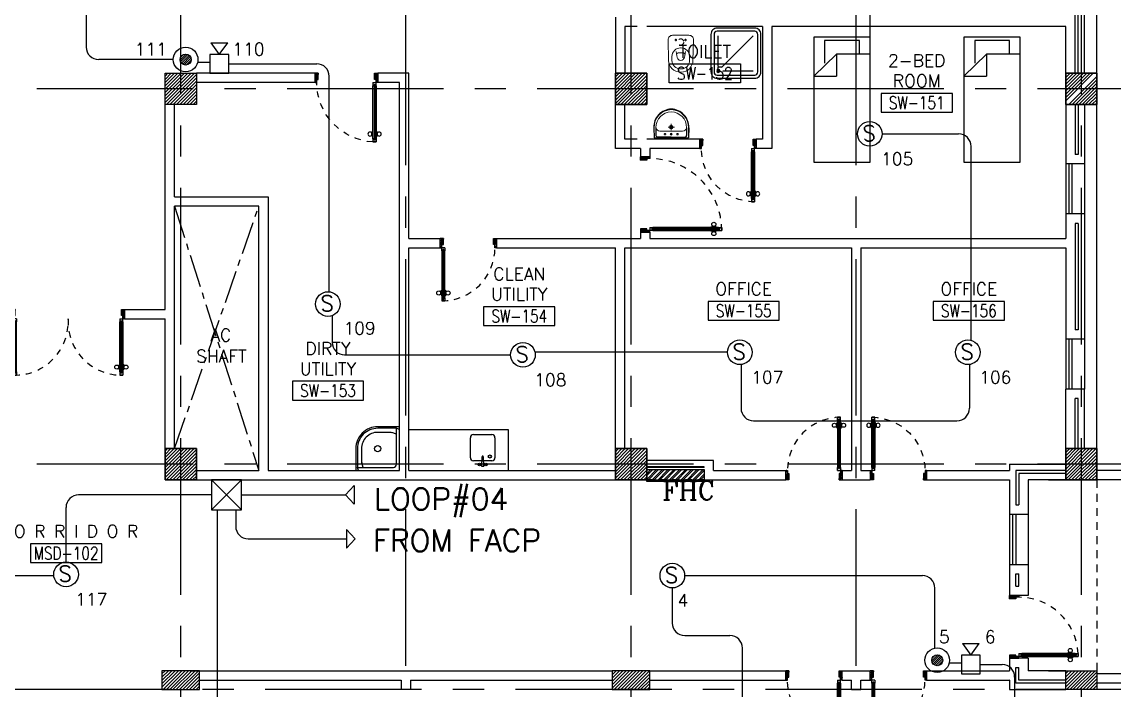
# Model space of a CAD drawing. Extents: x 0 to 93.9, y -1.5 to 78.
# Drawn here: x 66.44 to 83.91, y 33.01 to 43.69 of the extents above; entities that cross this region are included whole.
import ezdxf
from ezdxf.enums import TextEntityAlignment as Align

# ---------------------------------------------------------------- set-up
doc = ezdxf.new("R2010")
doc.units = 0
doc.header["$MEASUREMENT"] = 0
doc.header["$PDMODE"] = 34
for name, pattern in [('CENTER2', [1.125, 0.75, -0.125, 0.125, -0.125]), ('CENTERX2', [4, 2.5, -0.5, 0.5, -0.5]), ('DASHED', [0.75, 0.5, -0.25]), ('HIDDEN', [0.375, 0.25, -0.125]), ('HIDDEN2', [0.1875, 0.125, -0.0625])]:
    doc.linetypes.add(name, pattern=pattern)
doc.layers.get('0').update_dxf_attribs({"color": 11, "linetype": 'CONTINUOUS'})
doc.layers.get('DEFPOINTS').update_dxf_attribs({"color": 11, "linetype": 'CONTINUOUS'})
for name, color, linetype in [('AX-DIM', 11, 'CONTINUOUS'), ('AXES', 11, 'CENTERX2'), ('COL', 11, 'CONTINUOUS'), ('DOOR', 11, 'CONTINUOUS'), ('E-CLINE', 4, 'CONTINUOUS'), ('E-FIRE', 4, 'CONTINUOUS'), ('E-WIRE', 4, 'CONTINUOUS'), ('Ele', 11, 'CONTINUOUS'), ('FHC', 11, 'CONTINUOUS'), ('FIX', 11, 'CONTINUOUS'), ('FUR', 11, 'CONTINUOUS'), ('HAT', 11, 'CONTINUOUS'), ('INSUL', 11, 'CONTINUOUS'), ('Locker', 11, 'CONTINUOUS'), ('ME-FIX', 11, 'CONTINUOUS'), ('PROJ-L', 11, 'CONTINUOUS'), ('RM-BOX', 11, 'CONTINUOUS'), ('RM-NAME', 11, 'CONTINUOUS'), ('RM-NO', 11, 'CONTINUOUS'), ('ROOF', 11, 'CONTINUOUS'), ('STR', 11, 'CONTINUOUS'), ('WALL', 11, 'CONTINUOUS'), ('WIN', 11, 'CONTINUOUS')]:
    doc.layers.add(name, color=color, linetype=linetype)
doc.styles.add('ROMANC', font='romanc', dxfattribs={"height": 0.1})
doc.styles.add('ROMANS', font='ROMANS.shx', dxfattribs={"width": 0.6})
doc.dimstyles.new('STANDARD in', dxfattribs={"dimtxt": 0.24, "dimasz": 0.1, "dimexe": 0.07, "dimexo": 0.05, "dimgap": 0.05, "dimtad": 1, "dimdec": 0, "dimlfac": 1000, "dimzin": 0, "dimdsep": 46, "dimtxsty": 'ROMANS', "dimblk": 'ARCHTICK', "dimcen": 0.05, "dimdle": 0.05, "dimclrd": 7, "dimclre": 7, "dimclrt": 2, "dimadec": 0, "dimazin": 0, "dimtfac": 1, "dimtdec": 0, "dimtmove": 2, "dimatfit": 3, "dimldrblk": 'ARCHTICK', "dimfxl": 0, "dimtolj": 1, "dimtzin": 0, "dimarcsym": 0})

# ---------------------------------------------------------------- blocks, each defined once
blk = doc.blocks.new('_ARCHTICK')
at = {"color": 0, "linetype": 'ByBlock', "const_width": 0.15}
blk.add_lwpolyline([(-0.5, -0.5), (0.5, 0.5)], dxfattribs=at)
blk = doc.blocks.new('*D162')
at = {"layer": 'AX-DIM', "color": 7, "lineweight": -2, "ltscale": 0.3}
for p, q in [((83.632, 75.998), (83.632, 76.718)), ((88.857, 40.52), (88.857, 76.718)), ((83.582, 76.648), (88.907, 76.648))]:
    blk.add_line(p, q, dxfattribs=at)
at = {"layer": 'DEFPOINTS', "color": 0, "ltscale": 0.3}
for p in [(88.857, 76.648), (83.632, 75.948), (88.857, 40.47)]:
    blk.add_point(p, dxfattribs=at)
at = {"layer": 'AX-DIM', "color": 7, "lineweight": -2, "ltscale": 0.3, "xscale": 0.1, "yscale": 0.1, "zscale": 0.1, "rotation": 180}
blk.add_blockref('_ARCHTICK', (83.632, 76.648), dxfattribs=at)
at = {"layer": 'AX-DIM', "color": 7, "lineweight": -2, "ltscale": 0.3, "xscale": 0.1, "yscale": 0.1, "zscale": 0.1}
blk.add_blockref('_ARCHTICK', (88.857, 76.648), dxfattribs=at)
at = {"layer": 'AX-DIM', "color": 2, "ltscale": 0.3, "insert": (86.245, 76.818), "char_height": 0.24, "attachment_point": 5, "style": 'ROMANS'}
blk.add_mtext('\\A1;5225', dxfattribs=at)
blk = doc.blocks.new('*X33')
at = {"color": 0}
for p, q in [((238729, 149527), (239191, 149990)), ((238729, 149580), (239138, 149990)), ((238729, 149633), (239085, 149990)), ((238729, 149686), (239032, 149990)), ((238729, 149739), (238979, 149990)), ((238729, 149792), (238926, 149990)), ((238729, 149845), (238873, 149990)), ((238729, 149898), (238820, 149990)), ((238729, 149951), (238767, 149990)), ((238744, 149490), (239229, 149974)), ((238797, 149490), (239229, 149921)), ((238850, 149490), (239229, 149868)), ((238903, 149490), (239229, 149815)), ((238956, 149490), (239229, 149762)), ((239009, 149490), (239229, 149709)), ((239062, 149490), (239229, 149656)), ((239116, 149490), (239229, 149603)), ((239169, 149490), (239229, 149550)), ((239222, 149490), (239229, 149497))]:
    blk.add_line(p, q, dxfattribs=at)
blk = doc.blocks.new('COL50')
at = {"layer": 'COL'}
blk.add_lwpolyline([(-250, 250), (-250, -250), (250, -250), (250, 250)], close=True, dxfattribs=at)
blk = doc.blocks.new('*X32')
at = {"color": 0}
for p, q in [((238729, 155520), (239199, 155990)), ((238729, 155573), (239145, 155990)), ((238729, 155626), (239092, 155990)), ((238729, 155679), (239039, 155990)), ((238729, 155732), (238986, 155990)), ((238729, 155785), (238933, 155990)), ((238729, 155838), (238880, 155990)), ((238729, 155891), (238827, 155990)), ((238729, 155944), (238774, 155990)), ((238752, 155490), (239229, 155967)), ((238805, 155490), (239229, 155914)), ((238858, 155490), (239229, 155861)), ((238911, 155490), (239229, 155808)), ((238964, 155490), (239229, 155755)), ((239017, 155490), (239229, 155702)), ((239070, 155490), (239229, 155649)), ((239123, 155490), (239229, 155596)), ((239176, 155490), (239229, 155542))]:
    blk.add_line(p, q, dxfattribs=at)
blk = doc.blocks.new('*D160')
at = {"layer": 'AX-DIM', "color": 7, "lineweight": -2, "ltscale": 0.3}
for p, q in [((83.682, 64.47), (92.552, 64.47)), ((92.482, 64.52), (92.482, 5.1)), ((83.682, 5.15), (92.552, 5.15))]:
    blk.add_line(p, q, dxfattribs=at)
at = {"layer": 'DEFPOINTS', "color": 0, "ltscale": 0.3}
for p in [(83.632, 64.47), (83.632, 5.15), (92.482, 5.15)]:
    blk.add_point(p, dxfattribs=at)
at = {"layer": 'AX-DIM', "color": 7, "lineweight": -2, "ltscale": 0.3, "xscale": 0.1, "yscale": 0.1, "zscale": 0.1}
for p, rotation in [((92.482, 64.47), 90), ((92.482, 5.15), 270)]:
    blk.add_blockref('_ARCHTICK', p, dxfattribs=dict(at, rotation=rotation))
at = {"layer": 'AX-DIM', "color": 2, "ltscale": 0.3, "insert": (92.312, 34.81), "char_height": 0.24, "attachment_point": 5, "rotation": 90, "style": 'ROMANS'}
blk.add_mtext('\\A1;59320', dxfattribs=at)
blk = doc.blocks.new('*X63')
at = {"color": 0}
for p, q in [((245929, 149515), (246404, 149990)), ((245929, 149568), (246351, 149990)), ((245929, 149621), (246298, 149990)), ((245929, 149674), (246245, 149990)), ((245929, 149727), (246192, 149990)), ((245929, 149780), (246139, 149990)), ((245929, 149833), (246086, 149990)), ((245929, 149886), (246033, 149990)), ((245929, 149939), (245979, 149990)), ((245957, 149490), (246429, 149962)), ((246010, 149490), (246429, 149908)), ((246063, 149490), (246429, 149855)), ((246116, 149490), (246429, 149802)), ((246169, 149490), (246429, 149749)), ((246222, 149490), (246429, 149696)), ((246275, 149490), (246429, 149643)), ((246328, 149490), (246429, 149590)), ((246381, 149490), (246429, 149537))]:
    blk.add_line(p, q, dxfattribs=at)
blk = doc.blocks.new('RM1')
at = {"layer": 'RM-BOX'}
blk.add_lwpolyline([(570, -200), (-570, -200), (-570, -500), (570, -500)], close=True, dxfattribs=at)
at = {"layer": 'RM-NAME', "style": 'ROMANS'}
for tag, p in [('ROOMNAME1', (0, 324)), ('ROOMNAME2', (0, 0))]:
    blk.add_attdef(tag, text='', height=200, dxfattribs=at).set_placement(p, align=Align.MIDDLE)
at = {"layer": 'RM-NO', "style": 'ROMANS', "width": 0.8}
blk.add_attdef('ROOMNO', text='', height=200, dxfattribs=at).set_placement((0, -350), align=Align.MIDDLE)
blk = doc.blocks.new('*X64')
at = {"color": 0}
for p, q in [((253129, 149502), (253616, 149990)), ((253129, 149555), (253563, 149990)), ((253129, 149608), (253510, 149990)), ((253129, 149661), (253457, 149990)), ((253129, 149714), (253404, 149990)), ((253129, 149767), (253351, 149990)), ((253129, 149820), (253298, 149990)), ((253129, 149873), (253245, 149990)), ((253129, 149926), (253192, 149990)), ((253129, 149979), (253139, 149990)), ((253169, 149490), (253629, 149949)), ((253222, 149490), (253629, 149896)), ((253275, 149490), (253629, 149843)), ((253328, 149490), (253629, 149790)), ((253381, 149490), (253629, 149737)), ((253434, 149490), (253629, 149684)), ((253487, 149490), (253629, 149631)), ((253540, 149490), (253629, 149578)), ((253594, 149490), (253629, 149525))]:
    blk.add_line(p, q, dxfattribs=at)
blk = doc.blocks.new('*X61')
at = {"color": 0}
for p, q in [((245929, 155507), (246411, 155990)), ((245929, 155560), (246358, 155990)), ((245929, 155613), (246305, 155990)), ((245929, 155666), (246252, 155990)), ((245929, 155719), (246199, 155990)), ((245929, 155772), (246146, 155990)), ((245929, 155825), (246093, 155990)), ((245929, 155879), (246040, 155990)), ((245929, 155932), (245987, 155990)), ((245964, 155490), (246429, 155954)), ((246017, 155490), (246429, 155901)), ((246070, 155490), (246429, 155848)), ((246123, 155490), (246429, 155795)), ((246176, 155490), (246429, 155742)), ((246229, 155490), (246429, 155689)), ((246282, 155490), (246429, 155636)), ((246335, 155490), (246429, 155583)), ((246388, 155490), (246429, 155530))]:
    blk.add_line(p, q, dxfattribs=at)
blk = doc.blocks.new('*X62')
at = {"color": 0}
for p, q in [((253129, 155548), (253570, 155990)), ((253129, 155601), (253517, 155990)), ((253129, 155654), (253464, 155990)), ((253129, 155707), (253411, 155990)), ((253129, 155760), (253358, 155990)), ((253129, 155813), (253305, 155990)), ((253129, 155866), (253252, 155990)), ((253129, 155919), (253199, 155990)), ((253129, 155972), (253146, 155990)), ((253177, 155490), (253629, 155942)), ((253230, 155490), (253629, 155889)), ((253283, 155490), (253629, 155836)), ((253336, 155490), (253629, 155783)), ((253389, 155490), (253629, 155730)), ((253442, 155490), (253629, 155677)), ((253495, 155490), (253629, 155624)), ((253548, 155490), (253629, 155571)), ((253601, 155490), (253629, 155517))]:
    blk.add_line(p, q, dxfattribs=at)
blk = doc.blocks.new('DOOR100')
at = {"layer": 'DOOR', "color": 0, "linetype": 'ByBlock'}
for p, q in [((-25, 1300), (-75, 1300)), ((-75, 1300), (-25, 1300)), ((-75, 1250), (-75, 1300)), ((-58, 1250), (-75, 1250)), ((-42, 1270), (-58, 1270)), ((-58, 1250), (-58, 1270)), ((-42, 1250), (-42, 1270)), ((-25, 1250), (-42, 1250)), ((-25, 1250), (-25, 1300)), ((-82, 1205), (-91, 1205)), ((-91, 1205), (-91, 1140)), ((-82, 1140), (-91, 1140)), ((-75, 1218), (-82, 1218)), ((-82, 1128), (-82, 1218)), ((-82, 1205), (-82, 1140)), ((-75, 1128), (-82, 1128)), ((-25, 1218), (-18, 1218)), ((-25, 1128), (-18, 1128)), ((-18, 1128), (-18, 1218)), ((-18, 1205), (-9, 1205)), ((-18, 1205), (-18, 1140)), ((-18, 1140), (-9, 1140)), ((-9, 1205), (-9, 1140)), ((-75, 200), (-58, 200)), ((-75, 150), (-75, 200)), ((-58, 200), (-58, 180)), ((-58, 180), (-42, 180)), ((-42, 200), (-25, 200)), ((-42, 180), (-42, 200)), ((-25, 200), (-25, 150)), ((-1200, 0), (-1200, 150)), ((-1200, 150), (-1175, 150)), ((-1200, 150), (-1200, 0)), ((-1150, 0), (-1200, 0)), ((-1175, 150), (-1175, 100)), ((-1175, 100), (-1150, 100)), ((-1150, 100), (-1150, 0)), ((-75, 150), (-25, 150)), ((-50, 100), (-50, 0)), ((-25, 100), (-50, 100)), ((-50, 0), (0, 0)), ((0, 150), (-25, 150)), ((-25, 150), (-25, 100)), ((0, 150), (0, 0))]:
    blk.add_line(p, q, dxfattribs=at)
at = {"layer": 'DOOR', "linetype": 'ByBlock'}
for p, q in [((-75, 1250), (-75, 200)), ((-58, 200), (-58, 1250)), ((-42, 200), (-42, 1250)), ((-25, 200), (-25, 1250)), ((0, 0), (0, 150))]:
    blk.add_line(p, q, dxfattribs=at)
at = {"layer": 'DOOR', "color": 9, "linetype": 'ByBlock'}
for p, q in [((-1150, 0), (-1200, 114)), ((-1150, 0), (-1200, 40)), ((-1150, 0), (-1163, 100)), ((-50, 0), (0, 114)), ((-50, 0), (-37, 100)), ((-50, 0), (0, 40))]:
    blk.add_line(p, q, dxfattribs=at)
at = {"layer": 'DOOR', "color": 0, "linetype": 'ByBlock'}
for centre in [(-124, 1173), (24, 1173)]:
    blk.add_circle(centre, 32.4, dxfattribs=at)
at = {"layer": 'DOOR', "linetype": 'HIDDEN', "ltscale": 0.5}
blk.add_arc((-25, 150), 1150, 90, 180.0001, dxfattribs=at)
at = {"layer": 'DOOR', "color": 9, "linetype": 'ByBlock'}
for centre, radius, start, end in [((-1150, 0), 154, 103.7142, 108.8947), ((-1150, 0), 134, 100.72, 111.8402), ((-1150, 0), 94.4, 90, 121.9818), ((-1150, 0), 74.4, 90, 132.2236), ((-1150, 0), 54.4, 90, 156.7926), ((-1150, 0), 34.4, 90, 180), ((-1150, 0), 14.4, 90, 180), ((-50, 0), 94.4, 58.0182, 90), ((-50, 0), 74.4, 47.7764, 90), ((-50, 0), 54.4, 23.2074, 90), ((-50, 0), 34.4, 0, 90), ((-50, 0), 14.4, 0, 90), ((-50, 0), 134, 68.1598, 79.28), ((-50, 0), 114, 64.0838, 77.3774), ((-50, 0), 154, 71.1053, 76.2858)]:
    blk.add_arc(centre, radius, start, end, dxfattribs=at)
blk = doc.blocks.new('DOOR90')
at = {"layer": 'DOOR', "color": 0, "linetype": 'ByBlock'}
for p, q in [((-150, 0), (-150, -25)), ((-150, 0), (0, 0)), ((0, -50), (0, 0)), ((-1000, -25), (-1000, -75)), ((-1000, -75), (-1000, -25)), ((-950, -25), (-1000, -25)), ((-950, -75), (-1000, -75)), ((-970, -42), (-970, -58)), ((-950, -42), (-970, -42)), ((-950, -58), (-970, -58)), ((-950, -25), (-950, -42)), ((-950, -58), (-950, -75)), ((-918, -25), (-918, -18)), ((-828, -18), (-918, -18)), ((-918, -75), (-918, -82)), ((-828, -82), (-918, -82)), ((-905, -18), (-905, -9)), ((-905, -9), (-840, -9)), ((-905, -18), (-840, -18)), ((-905, -82), (-905, -91)), ((-905, -82), (-840, -82)), ((-905, -91), (-840, -91)), ((-840, -18), (-840, -9)), ((-840, -82), (-840, -91)), ((-828, -25), (-828, -18)), ((-828, -75), (-828, -82)), ((-200, -42), (-200, -25)), ((-200, -25), (-150, -25)), ((-180, -42), (-200, -42)), ((-200, -75), (-200, -58)), ((-200, -58), (-180, -58)), ((-150, -75), (-200, -75)), ((-180, -58), (-180, -42)), ((-150, -75), (-150, -25)), ((-150, -25), (-100, -25)), ((-100, -25), (-100, -50)), ((-100, -50), (0, -50)), ((-100, -850), (0, -850)), ((-100, -875), (-100, -850)), ((0, -850), (0, -900)), ((-150, -900), (-150, -875)), ((-150, -875), (-100, -875)), ((0, -900), (-150, -900)), ((-150, -900), (0, -900))]:
    blk.add_line(p, q, dxfattribs=at)
at = {"layer": 'DOOR', "color": 9, "linetype": 'ByBlock'}
for p, q in [((0, -50), (-114, 0)), ((0, -50), (-40, 0)), ((0, -50), (-100, -37)), ((0, -850), (-114, -900)), ((0, -850), (-100, -863)), ((0, -850), (-40, -900))]:
    blk.add_line(p, q, dxfattribs=at)
at = {"layer": 'DOOR', "linetype": 'ByBlock'}
for p, q in [((-200, -25), (-950, -25)), ((-200, -42), (-950, -42)), ((-200, -58), (-950, -58)), ((-950, -75), (-200, -75))]:
    blk.add_line(p, q, dxfattribs=at)
at = {"layer": 'DOOR', "color": 0, "linetype": 'ByBlock'}
for centre in [(-873, 24), (-873, -124)]:
    blk.add_circle(centre, 32.4, dxfattribs=at)
at = {"layer": 'DOOR', "color": 9, "linetype": 'ByBlock'}
for centre, radius, start, end in [((0, -50), 154, 161.1053, 166.2858), ((0, -50), 134, 158.1598, 169.28), ((0, -50), 94.4, 148.0182, 180), ((0, -50), 74.4, 137.7764, 180), ((0, -50), 114, 154.0838, 167.3774), ((0, -50), 54.4, 113.2074, 180), ((0, -50), 34.4, 90, 180), ((0, -50), 14.4, 90, 180), ((0, -850), 94.4, 180, 211.9818), ((0, -850), 74.4, 180, 222.2236), ((0, -850), 54.4, 180, 246.7926), ((0, -850), 34.4, 180, 270), ((0, -850), 14.4, 180, 270), ((0, -850), 154, 193.7142, 198.8947), ((0, -850), 134, 190.72, 201.8402)]:
    blk.add_arc(centre, radius, start, end, dxfattribs=at)
at = {"layer": 'DOOR', "linetype": 'HIDDEN', "ltscale": 0.5}
blk.add_arc((-150, -25), 850, 180, 270, dxfattribs=at)
blk = doc.blocks.new('A$C272A55A0')
at = {"layer": 'DOOR', "color": 0, "linetype": 'ByBlock'}
for p, q in [((0, 900), (0, 1050)), ((50, 1050), (0, 1050)), ((50, 950), (50, 1050)), ((1750, 950), (1750, 1050)), ((1750, 1050), (1800, 1050)), ((1800, 1050), (1800, 900)), ((0, 900), (25, 900)), ((25, 950), (50, 950)), ((25, 900), (25, 950)), ((75, 900), (25, 900)), ((25, 850), (25, 900)), ((75, 900), (75, 850)), ((1725, 900), (1775, 900)), ((1725, 900), (1725, 850)), ((1775, 950), (1750, 950)), ((1775, 900), (1775, 950)), ((1800, 900), (1775, 900)), ((1775, 850), (1775, 900)), ((42, 850), (25, 850)), ((58, 870), (42, 870)), ((42, 870), (42, 850)), ((58, 850), (58, 870)), ((75, 850), (58, 850)), ((1725, 850), (1742, 850)), ((1742, 870), (1758, 870)), ((1742, 850), (1742, 870)), ((1758, 870), (1758, 850)), ((1758, 850), (1775, 850)), ((25, 50), (42, 50)), ((25, 50), (25, 0)), ((25, 0), (75, 0)), ((75, 0), (25, 0)), ((42, 50), (42, 30)), ((42, 30), (58, 30)), ((58, 50), (75, 50)), ((58, 50), (58, 30)), ((75, 50), (75, 0)), ((1718, 160), (1709, 160)), ((1709, 95), (1709, 160)), ((1718, 95), (1709, 95)), ((1725, 173), (1718, 173)), ((1718, 173), (1718, 83)), ((1718, 95), (1718, 160)), ((1725, 83), (1718, 83)), ((1742, 50), (1725, 50)), ((1725, 50), (1725, 0)), ((1775, 0), (1725, 0)), ((1725, 0), (1775, 0)), ((1742, 50), (1742, 30)), ((1758, 30), (1742, 30)), ((1775, 50), (1758, 50)), ((1758, 50), (1758, 30)), ((1775, 173), (1782, 173)), ((1775, 83), (1782, 83)), ((1775, 50), (1775, 0)), ((1782, 173), (1782, 83)), ((1782, 160), (1791, 160)), ((1782, 95), (1782, 160)), ((1782, 95), (1791, 95)), ((1791, 95), (1791, 160))]:
    blk.add_line(p, q, dxfattribs=at)
at = {"layer": 'DOOR', "color": 9, "linetype": 'ByBlock'}
for p, q in [((50, 1050), (0, 1010)), ((50, 1050), (0, 937)), ((50, 1050), (37, 950)), ((1750, 1050), (1800, 1010)), ((1750, 1050), (1800, 937)), ((1750, 1050), (1763, 950))]:
    blk.add_line(p, q, dxfattribs=at)
at = {"layer": 'DOOR', "linetype": 'ByBlock'}
for p, q in [((25, 850), (25, 50)), ((42, 850), (42, 50)), ((58, 850), (58, 50)), ((75, 50), (75, 850)), ((1725, 50), (1725, 850)), ((1742, 850), (1742, 50)), ((1758, 850), (1758, 50)), ((1775, 850), (1775, 50))]:
    blk.add_line(p, q, dxfattribs=at)
at = {"layer": 'DOOR', "color": 0, "linetype": 'ByBlock'}
for centre in [(1676, 128), (1824, 128)]:
    blk.add_circle(centre, 32.4, dxfattribs=at)
at = {"layer": 'DOOR', "color": 9, "linetype": 'ByBlock'}
for centre, radius, start, end in [((50, 1050), 34.4, 180, 270), ((50, 1050), 14.4, 180, 270), ((1750, 1050), 14.4, 270, 0), ((1750, 1050), 34.4, 270, 0), ((50, 1050), 54.4, 203.2074, 270), ((50, 1050), 74.4, 227.7764, 270), ((50, 1050), 94.4, 238.0182, 270), ((50, 1050), 114, 244.0838, 257.3774), ((50, 1050), 134, 248.1598, 259.28), ((50, 1050), 154, 251.1053, 256.2858), ((1750, 1050), 54.4, 270, 336.7926), ((1750, 1050), 74.4, 270, 312.2236), ((1750, 1050), 94.4, 270, 301.9818), ((1750, 1050), 114, 282.6226, 295.9162), ((1750, 1050), 134, 280.72, 291.8402), ((1750, 1050), 154, 283.7142, 288.8947)]:
    blk.add_arc(centre, radius, start, end, dxfattribs=at)
at = {"layer": 'DOOR', "linetype": 'HIDDEN', "ltscale": 0.5}
for centre, start, end in [((50, 851), 268.3174, 3.2965), ((1750, 851), 176.7035, 271.6826)]:
    blk.add_arc(centre, 851, start, end, dxfattribs=at)
at = {"layer": 'WALL', "linetype": 'ByBlock'}
blk.add_line((1800, 900), (1800, 1050), dxfattribs=at)
blk = doc.blocks.new('C5')
at = {"layer": 'HAT', "linetype": 'ByBlock'}
h = blk.add_hatch(dxfattribs=at)
h.set_pattern_fill('ANSI31', color=256, scale=300, style=0)
h.set_pattern_definition([(45, (-223356.182, -51411.005), (-26.516504, 26.516504), [])])
h.paths.add_polyline_path([(300, 300), (0, 300), (0, 0), (300, 0)])
h.paths.add_polyline_path([(600, 300), (300, 300), (300, 0), (600, 0)])
at = {"layer": 'COL'}
blk.add_lwpolyline([(600, 300), (0, 300), (0, 0), (600, 0)], close=True, dxfattribs=at)
blk = doc.blocks.new('DOOR-10')
at = {"layer": 'DOOR', "color": 0, "linetype": 'ByBlock'}
for p, q in [((-26, 1100), (-76, 1100)), ((-76, 1100), (-26, 1100)), ((-76, 1050), (-76, 1100)), ((-59, 1050), (-76, 1050)), ((-43, 1070), (-59, 1070)), ((-59, 1050), (-59, 1070)), ((-43, 1050), (-43, 1070)), ((-26, 1050), (-43, 1050)), ((-26, 1050), (-26, 1100)), ((-83, 1005), (-92, 1005)), ((-92, 1005), (-92, 940)), ((-83, 940), (-92, 940)), ((-76, 1018), (-83, 1018)), ((-83, 928), (-83, 1018)), ((-83, 1005), (-83, 940)), ((-76, 928), (-83, 928)), ((-26, 1018), (-18, 1018)), ((-26, 928), (-18, 928)), ((-18, 928), (-18, 1018)), ((-18, 1005), (-9, 1005)), ((-18, 1005), (-18, 940)), ((-18, 940), (-9, 940)), ((-9, 1005), (-9, 940)), ((-76, 200), (-59, 200)), ((-76, 150), (-76, 200)), ((-59, 200), (-59, 180)), ((-59, 180), (-43, 180)), ((-43, 200), (-26, 200)), ((-43, 180), (-43, 200)), ((-26, 200), (-26, 150)), ((-1001, 0), (-1001, 150)), ((-1001, 150), (-976, 150)), ((-1001, 150), (-1001, 0)), ((-951, 0), (-1001, 0)), ((-976, 150), (-976, 100)), ((-976, 100), (-951, 100)), ((-951, 100), (-951, 0)), ((-76, 150), (-26, 150)), ((-51, 100), (-51, 0)), ((-26, 100), (-51, 100)), ((-51, 0), (-1, 0)), ((-1, 150), (-26, 150)), ((-26, 150), (-26, 100))]:
    blk.add_line(p, q, dxfattribs=at)
at = {"layer": 'DOOR', "linetype": 'ByBlock'}
for p, q in [((-76, 1050), (-76, 200)), ((-59, 200), (-59, 1050)), ((-43, 200), (-43, 1050)), ((-26, 200), (-26, 1050))]:
    blk.add_line(p, q, dxfattribs=at)
at = {"layer": 'DOOR', "color": 9, "linetype": 'ByBlock'}
for p, q in [((-951, 0), (-1001, 114)), ((-951, 0), (-1001, 40)), ((-951, 0), (-964, 100)), ((-51, 0), (-1, 114)), ((-51, 0), (-37, 100)), ((-51, 0), (-1, 40)), ((-1, 0), (-1, 150))]:
    blk.add_line(p, q, dxfattribs=at)
at = {"layer": 'DOOR', "color": 0, "linetype": 'ByBlock'}
for centre in [(-124, 973), (23, 973)]:
    blk.add_circle(centre, 32.4, dxfattribs=at)
at = {"layer": 'DOOR', "linetype": 'HIDDEN', "ltscale": 0.5}
blk.add_arc((-23, 149), 952, 93.1482, 179.9482, dxfattribs=at)
at = {"layer": 'DOOR', "color": 9, "linetype": 'ByBlock'}
for centre, radius, start, end in [((-951, 0), 154, 103.7142, 108.8947), ((-951, 0), 134, 100.72, 111.8402), ((-951, 0), 94.4, 90, 121.9818), ((-951, 0), 74.4, 90, 132.2236), ((-951, 0), 54.4, 90, 156.7926), ((-951, 0), 34.4, 90, 180), ((-951, 0), 14.4, 90, 180), ((-51, 0), 94.4, 58.0182, 90), ((-51, 0), 74.4, 47.7764, 90), ((-51, 0), 54.4, 23.2074, 90), ((-51, 0), 34.4, 0, 90), ((-51, 0), 14.4, 0, 90), ((-51, 0), 134, 68.1598, 79.28), ((-51, 0), 114, 64.0838, 77.3774), ((-51, 0), 154, 71.1053, 76.2858)]:
    blk.add_arc(centre, radius, start, end, dxfattribs=at)
blk = doc.blocks.new('LAV1')
at = {"layer": 'FIX', "linetype": 'ByBlock', "ltscale": 0.3}
for p, q in [((-280, 210), (-275, 50)), ((-245, 210), (-245, 85)), ((245, 210), (245, 85)), ((280, 210), (275, 50)), ((0, 60), (-220, 60)), ((0, 60), (220, 60))]:
    blk.add_line(p, q, dxfattribs=at)
at = {"layer": 'FIX', "linetype": 'Continuous', "lineweight": 20}
for p, q in [((-275, 210), (-275, 50)), ((275, 210), (275, 50)), ((0, 50), (-275, 50)), ((0, 50), (-252, 50)), ((0, 155), (-181, 155)), ((0, 155), (181, 155)), ((0, 50), (252, 50)), ((0, 50), (275, 50))]:
    blk.add_line(p, q, dxfattribs=at)
at = {"layer": 'FIX', "linetype": 'DASHED', "lineweight": 20, "ltscale": 0.05}
for p, q in [((50, 220), (-50, 220)), ((0, 170), (0, 270)), ((0, 170), (0, 270))]:
    blk.add_line(p, q, dxfattribs=at)
at = {"layer": 'FIX', "lineweight": 20}
for p, q in [((16, 107), (-15, 107)), ((0, 92), (0, 123))]:
    blk.add_line(p, q, dxfattribs=at)
for centre, radius in [((0, 220), 29.5), ((0, 220), 22.5), ((0, 107), 15.5)]:
    blk.add_circle(centre, radius, dxfattribs=at)
at = {"layer": 'FIX', "linetype": 'HIDDEN', "lineweight": 20, "ltscale": 0.05}
for centre in [(-100, 107), (100, 107)]:
    blk.add_circle(centre, 12.4, dxfattribs=at)
at = {"layer": 'FIX', "linetype": 'ByBlock', "ltscale": 0.3}
for centre, radius, start, end in [((7, 220), 287, 91.3776, 182.0064), ((-7, 220), 287, 357.9936, 88.6224), ((-220, 85), 24.9, 179.7021, 269.9486), ((220, 85), 24.9, 270.0514, 0.2979)]:
    blk.add_arc(centre, radius, start, end, dxfattribs=at)
at = {"layer": 'FIX', "linetype": 'Continuous', "lineweight": 20}
for centre, radius, start, end in [((8, 217), 283, 91.6988, 181.351), ((8, 212), 253, 91.7328, 180.4884), ((-8, 217), 283, 358.649, 88.3012), ((-8, 212), 253, 359.5116, 88.2672), ((-179, 222), 66.9, 190.2006, 268.0786), ((179, 222), 66.9, 271.9214, 349.7994)]:
    blk.add_arc(centre, radius, start, end, dxfattribs=at)
blk = doc.blocks.new('WC1')
at = {"layer": 'FIX', "lineweight": 20}
for p, q in [((-210, 204), (-538, 194)), ((-727, 5), (-727, -5)), ((-674, 5), (-674, -5)), ((-534, 24), (-540, 0)), ((-540, 0), (-534, -24)), ((-475, 141), (-538, 141)), ((-395, 76), (-490, 60)), ((-339, 5), (-339, -5)), ((-538, -141), (-475, -141)), ((-490, -60), (-395, -76)), ((-538, -194), (-210, -204))]:
    blk.add_line(p, q, dxfattribs=at)
at = {"layer": 'FIX', "linetype": 'Continuous', "lineweight": 20}
blk.add_line((-420, -47), (-420, 45), dxfattribs=at)
at = {"layer": 'FIX', "lineweight": 20}
blk.add_lwpolyline([(-213, -204), (-210, -204, 0.414214), (-137, -131), (-137, 0), (-137, 131, 0.414214), (-210, 204)], format="xyb", dxfattribs=at)
at = {"layer": 'FIX', "linetype": 'HIDDEN2', "lineweight": 20, "ltscale": 0.3}
blk.add_circle((-245, 0), 49.8, dxfattribs=at)
at = {"layer": 'FIX', "linetype": 'HIDDEN', "lineweight": 20, "ltscale": 0.05}
for centre in [(-213, 78), (-213, -77)]:
    blk.add_circle(centre, 11.6, dxfattribs=at)
at = {"layer": 'FIX', "lineweight": 20}
for centre, radius, start, end in [((-538, 5), 189, 90, 180), ((-538, 5), 136, 90, 180), ((-473, -7), 68.2, 128.9242, 152.8468), ((-464, -18), 82, 108.496, 128.9242), ((-475, 5), 136, 360, 90), ((-538, -5), 189, 180, 270), ((-538, -5), 136, 180, 270), ((-473, 7), 68.2, 207.1532, 231.0758), ((-464, 18), 82, 231.0758, 251.504), ((-475, -5), 136, 270, 0)]:
    blk.add_arc(centre, radius, start, end, dxfattribs=at)
at = {"layer": 'FIX', "linetype": 'Continuous', "lineweight": 20}
for centre, start, end in [((-443, 46), 357.6662, 91.6121), ((-442, -46), 268.3879, 2.3338)]:
    blk.add_arc(centre, 22.3, start, end, dxfattribs=at)
blk = doc.blocks.new('SHR1')
at = {"layer": 'FIX'}
for p, q in [((-196, 196), (-700, 700)), ((-143, 218), (-143, 700)), ((-218, 143), (-700, 143))]:
    blk.add_line(p, q, dxfattribs=at)
for points in [[(-825, 125), (-825, 725, -0.414214), (-725, 825), (-125, 825, -0.414214), (-25, 725), (-25, 125, -0.414214), (-125, 25), (-725, 25, -0.414214)], [(-775, 125), (-775, 725, -0.414214), (-725, 775), (-125, 775, -0.414214), (-75, 725), (-75, 125, -0.414214), (-125, 75), (-725, 75, -0.414214)]]:
    blk.add_lwpolyline(points, format="xyb", close=True, dxfattribs=at)
for radius in [25, 15]:
    blk.add_circle((-143, 143), radius, dxfattribs=at)
blk = doc.blocks.new('JAN-001')
for p, q in [((730, -30), (30, -30)), ((30, -30), (30, -730)), ((80, -130), (80, -705)), ((705, -80), (130, -80)), ((610, -80), (635, -152)), ((688, -30), (704, -76)), ((705, -380), (705, -84)), ((730, -380), (730, -30)), ((640, -380), (640, -184)), ((30, -688), (76, -704)), ((80, -610), (152, -635)), ((184, -640), (380, -640)), ((30, -730), (380, -730)), ((84, -705), (380, -705))]:
    blk.add_line(p, q)
blk.add_circle((380, -380), 50)
for centre, radius, start, end in [((130, -130), 50, 90, 180), ((540, -184), 100, 0, 19.0039), ((680, -84), 25, 0, 19.0039), ((380, -380), 350, 270, 0), ((380, -380), 325, 270, 0), ((380, -380), 260, 270, 0), ((184, -540), 100, 250.9961, 270), ((84, -680), 25, 250.9961, 270)]:
    blk.add_arc(centre, radius, start, end)
blk = doc.blocks.new('A$C35647382')
at = {"layer": 'ME-FIX'}
for p, q in [((0, 0.05), (0, 0.371)), ((0.05, 0.421), (0.186, 0.421)), ((0.18, 0.509), (0.212, 0.509)), ((0.18, 0.509), (0.186, 0.354)), ((0.212, 0.509), (0.206, 0.354)), ((0.206, 0.421), (0.343, 0.421)), ((0.393, 0.371), (0.393, 0.05)), ((0.343, 0), (0.05, 0))]:
    blk.add_line(p, q, dxfattribs=at)
for centre, radius in [((0.082, 0.351), 0.0255), ((0.147, 0.478), 0.0217), ((0.147, 0.478), 0.014), ((0.246, 0.478), 0.0217), ((0.246, 0.478), 0.014)]:
    blk.add_circle(centre, radius, dxfattribs=at)
for centre, radius, start, end in [((0.05, 0.371), 0.0499, 90, 180), ((0.196, 0.354), 0.00997, 180, 0), ((0.343, 0.371), 0.0499, 0, 90), ((0.05, 0.05), 0.0499, 180, 270), ((0.343, 0.05), 0.0499, 270, 0)]:
    blk.add_arc(centre, radius, start, end, dxfattribs=at)
blk = doc.blocks.new('S')
at = {"layer": 'E-FIRE'}
blk.add_circle((0, 0), 197, dxfattribs=at)
at = {"layer": 'E-FIRE', "color": 3, "style": 'ROMANS'}
blk.add_text('S', height=250, dxfattribs=at).set_placement((-119, -115))
blk = doc.blocks.new('ES')
at = {"layer": 'E-FIRE'}
blk.add_line((-135, 485), (134, 485), dxfattribs=at)
for points in [[(-135, 485), (0, 300)], [(0, 300), (0, 300), (134, 485)]]:
    blk.add_lwpolyline(points, dxfattribs=at)
blk.add_lwpolyline([(-150, 0), (150, 0), (150, 300), (-150, 300)], close=True, dxfattribs=at)
blk = doc.blocks.new('MCP')
at = {"color": 1}
for p, q in [((-88, -9), (9, 88)), ((-82, 33), (-33, 82)), ((-80, -36), (36, 80)), ((-66, -58), (58, 66)), ((-47, -74), (74, 47)), ((-23, -85), (85, 23)), ((10, -88), (88, -10))]:
    blk.add_line(p, q, dxfattribs=at)
at = {"layer": 'E-FIRE'}
blk.add_circle((0, 0), 197, dxfattribs=at)
at = {"layer": 'E-FIRE', "color": 4}
blk.add_circle((0, 0), 88.1, dxfattribs=at)
blk = doc.blocks.new('JB')
at = {"layer": 'E-FIRE'}
for points in [[(-200, 400), (-200, 0), (200, 0), (200, 400)], [(-200, 400), (-200, 0), (200, 0), (200, 0)], [(-200, 400), (-200, 0), (200, 400), (200, 400)]]:
    blk.add_lwpolyline(points, close=True, dxfattribs=at)

msp = doc.modelspace()

# ---------------------------------------------------------------- hatches: boundary and pattern name
at = {"layer": 'FHC', "linetype": 'ByBlock', "ltscale": 0.3}
h = msp.add_hatch(dxfattribs=at)
h.set_pattern_fill('ANSI32', color=11, scale=0.175, style=0)
h.set_pattern_definition([(45, (-155.76383, 5.293995), (-0.046403883, 0.046403883), []), (45, (-155.732894, 5.293995), (-0.046403883, 0.046403883), [])])
h.paths.add_polyline_path([(77.3524, 36.345), (77.3524, 36.535), (76.4324, 36.535), (76.4324, 36.345)])
h.paths.add_polyline_path([(76.2197, 35.9239), (76.2197, 36.3447), (76.4822, 36.3447), (76.4822, 35.9239)], flags=9)
at = {"layer": 'HAT'}
h = msp.add_hatch(dxfattribs=at)
h.set_pattern_fill('ANSI31', color=256, scale=0.3, style=0)
h.set_pattern_definition([(45, (-249.55383, -18.071005), (-0.0265165043, 0.0265165043), [])])
h.paths.add_polyline_path([(83.3824, 33.32), (83.1324, 33.32), (83.1324, 33.02), (83.3824, 33.02)])
h.paths.add_polyline_path([(83.6324, 33.32), (83.3824, 33.32), (83.3824, 33.02), (83.6324, 33.02)])

# ---------------------------------------------------------------- linework, layer by layer
at = {"layer": 'AXES'}
for p, q in [((68.9824, -1.4643), (68.9824, 77.3484)), ((76.1824, -1.4643), (76.1824, 77.3484)), ((83.3824, -1.4643), (83.3824, 77.3484)), ((72.5824, 5.4), (72.5824, 64.22)), ((79.7824, 5.4), (79.7824, 64.17)), ((93.1824, 42.62), (25.1424, 42.62)), ((93.1824, 42.62), (41.0924, 42.62)), ((93.1824, 36.62), (41.0924, 36.62)), ((92.8324, 33.02), (30.5424, 33.02))]:
    msp.add_line(p, q, dxfattribs=at)
at = {"layer": 'COL'}
msp.add_lwpolyline([(83.1324, 33.32), (83.6324, 33.32), (83.6324, 33.02), (83.1324, 33.02)], close=True, dxfattribs=at)
at = {"layer": 'E-FIRE', "color": 4}
msp.add_circle((67.148, 34.8599), 0.1971, dxfattribs=at)
at = {"layer": 'E-WIRE', "color": 4, "linetype": 'ByBlock'}
for p, q in [((79.9993, 45.3749), (79.9993, 42.0976)), ((80.1964, 41.9006), (81.4179, 41.9006)), ((77.7244, 38.4092), (74.6528, 38.4092)), ((69.9515, 36.13), (71.6188, 36.13)), ((67.148, 35.057), (67.148, 35.93)), ((69.5622, 35.89), (69.5622, 30.4068)), ((69.8607, 35.89), (69.8607, 35.6277)), ((70.0607, 35.4277), (71.6318, 35.4277)), ((54.2831, 34.84), (66.9519, 34.84))]:
    msp.add_line(p, q, dxfattribs=at)
at = {"layer": 'E-WIRE', "linetype": 'ByBlock', "ltscale": 0.3}
for p, q in [((67.4701, 44.2072), (67.4701, 43.2878)), ((68.8631, 43.0878), (67.6701, 43.0878)), ((69.7485, 43.02), (71.1557, 43.02)), ((69.4715, 36.13), (67.348, 36.13)), ((77.0393, 34.84), (80.8407, 34.84)), ((76.8422, 34.6429), (76.8422, 34.0829)), ((77.0422, 33.8829), (77.7635, 33.8829))]:
    msp.add_line(p, q, dxfattribs=at)
at = {"layer": 'E-WIRE', "color": 4}
for p, q in [((69.2526, 43.0454), (69.4485, 43.0454)), ((71.3557, 39.3765), (71.3557, 42.82)), ((81.6179, 38.5997), (81.6179, 41.7006)), ((71.4027, 38.9954), (71.4027, 38.5687)), ((71.6027, 38.3687), (74.2571, 38.3687)), ((77.9413, 38.2131), (77.9413, 37.5142)), ((81.5916, 38.2136), (81.5916, 37.5142)), ((78.1413, 37.3142), (81.3916, 37.3142)), ((81.0407, 33.6815), (81.0407, 34.64)), ((77.9635, 31.4969), (77.9635, 33.6829)), ((81.2699, 33.4454), (81.4658, 33.4454)), ((81.7658, 33.42), (82.116, 33.42)), ((82.316, 33.22), (82.316, 31.5222))]:
    msp.add_line(p, q, dxfattribs=at)
for points in [[(71.7573, 36.28), (71.7573, 35.98), (71.6188, 36.13)], [(71.6318, 35.5777), (71.6318, 35.2777), (71.7704, 35.4277)]]:
    msp.add_lwpolyline(points, close=True, dxfattribs=at)
at = {"layer": 'E-WIRE', "linetype": 'ByBlock', "ltscale": 0.3}
for centre in [(67.6701, 43.2878), (77.0422, 34.0829)]:
    msp.add_arc(centre, 0.2, 180, 270, dxfattribs=at)
at = {"layer": 'E-WIRE', "linetype": 'ByBlock'}
for centre, start, end in [((71.1557, 42.82), 0, 90), ((67.348, 35.93), 90, 180), ((80.8407, 34.64), 0, 90), ((77.7635, 33.6829), 0, 90)]:
    msp.add_arc(centre, 0.2, start, end, dxfattribs=at)
at = {"layer": 'E-WIRE', "color": 4, "linetype": 'ByBlock'}
for centre, start, end in [((81.4179, 41.7006), 0, 90), ((70.0607, 35.6277), 180, 270)]:
    msp.add_arc(centre, 0.2, start, end, dxfattribs=at)
at = {"layer": 'E-WIRE', "color": 4}
for centre, start, end in [((71.6027, 38.5687), 180, 270), ((78.1413, 37.5142), 180, 270), ((81.3916, 37.5142), 270, 0), ((82.116, 33.22), 0, 90)]:
    msp.add_arc(centre, 0.2, start, end, dxfattribs=at)
at = {"layer": 'Ele', "linetype": 'CENTER2', "ltscale": 0.7}
for p, q in [((68.8825, 36.87), (70.2314, 40.745)), ((68.8825, 40.745), (70.2314, 36.52))]:
    msp.add_line(p, q, dxfattribs=at)
at = {"layer": 'FHC', "color": 250, "linetype": 'HIDDEN', "ltscale": 0.25}
msp.add_line((77.3524, 36.37), (76.4324, 36.37), dxfattribs=at)
at = {"layer": 'FHC', "linetype": 'ByBlock', "ltscale": 0.3}
msp.add_lwpolyline([(76.4324, 36.535), (77.3524, 36.535), (77.3524, 36.345), (76.4324, 36.345)], close=True, dxfattribs=at)
at = {"layer": 'FUR'}
for p, q in [((79.1055, 43.4468), (79.1055, 41.4468)), ((80.0055, 43.4468), (79.1055, 43.4468)), ((79.2777, 43.3913), (79.2777, 43.0316)), ((79.8356, 43.3913), (79.2777, 43.3913)), ((79.8356, 43.1752), (79.8356, 43.3913)), ((80.0055, 41.4468), (80.0055, 43.4468)), ((81.5043, 43.4468), (81.5043, 41.4468)), ((82.4043, 43.4468), (81.5043, 43.4468)), ((81.6765, 43.3913), (81.6765, 43.0316)), ((82.2344, 43.3913), (81.6765, 43.3913)), ((82.2344, 43.1752), (82.2344, 43.3913)), ((82.4043, 41.4468), (82.4043, 43.4468)), ((79.4666, 43.1752), (79.1055, 42.8217)), ((79.4666, 43.1752), (79.4666, 42.8217)), ((80.0055, 43.1752), (79.4666, 43.1752)), ((81.8655, 43.1752), (81.5043, 42.8217)), ((81.8655, 43.1752), (81.8655, 42.8217)), ((82.4043, 43.1752), (81.8655, 43.1752)), ((79.1055, 42.8217), (79.4666, 42.8217)), ((81.5043, 42.8217), (81.8655, 42.8217)), ((79.1055, 41.4468), (80.0055, 41.4468)), ((81.5043, 41.4468), (82.4043, 41.4468))]:
    msp.add_line(p, q, dxfattribs=at)
at = {"layer": 'INSUL'}
for p, q in [((83.2824, 42.87), (83.2824, 45.67)), ((83.3324, 42.87), (83.3324, 45.67)), ((83.2824, 42.37), (83.2824, 41.57)), ((83.3324, 42.37), (83.3324, 41.57)), ((83.3324, 41.57), (83.2824, 41.57)), ((83.2824, 40.47), (83.2824, 38.77)), ((83.3324, 40.47), (83.2824, 40.47)), ((83.3324, 40.47), (83.3324, 38.77)), ((83.3324, 38.77), (83.2824, 38.77)), ((83.3324, 37.67), (83.2824, 37.67)), ((83.2824, 36.87), (83.2824, 37.67)), ((83.3324, 36.87), (83.3324, 37.67)), ((83.1324, 36.52), (82.3324, 36.52)), ((82.3324, 36.52), (82.3324, 35.97)), ((83.1324, 36.47), (82.3824, 36.47)), ((82.3824, 36.47), (82.3824, 35.97)), ((82.3324, 35.97), (82.3824, 35.97)), ((82.3324, 34.87), (82.3824, 34.87)), ((82.3324, 34.67), (82.3324, 34.87)), ((82.3824, 34.67), (82.3824, 34.87)), ((82.3324, 34.67), (82.3824, 34.67)), ((82.3324, 33.37), (82.3824, 33.37)), ((82.3324, 33.12), (82.3324, 33.37)), ((82.3824, 33.17), (82.3824, 33.37)), ((83.1324, 33.12), (82.3324, 33.12)), ((83.1324, 33.17), (82.3824, 33.17))]:
    msp.add_line(p, q, dxfattribs=at)
at = {"layer": 'ME-FIX'}
for p, q in [((74.2231, 37.17), (72.6314, 37.17)), ((74.2231, 36.52), (74.2231, 37.17))]:
    msp.add_line(p, q, dxfattribs=at)
at = {"layer": 'PROJ-L'}
for p, q in [((83.6324, 42.87), (83.6324, 49.57)), ((83.6324, 36.87), (83.6324, 42.37))]:
    msp.add_line(p, q, dxfattribs=at)
at = {"layer": 'ROOF'}
for p, q in [((85.7074, 36.52), (83.6324, 36.52)), ((85.7074, 36.37), (83.6324, 36.37)), ((86.2824, 33.27), (83.6324, 33.27)), ((88.8574, 33.12), (83.6324, 33.12))]:
    msp.add_line(p, q, dxfattribs=at)
at = {"layer": 'STR', "linetype": 'HIDDEN2'}
msp.add_line((83.6324, 36.37), (83.6324, 33.32), dxfattribs=at)
at = {"layer": 'WALL'}
for p, q in [((83.4324, 42.87), (83.4324, 45.82)), ((76.2824, 43.615), (76.0824, 43.615)), ((78.2824, 43.615), (76.4324, 43.615)), ((83.1324, 43.615), (78.4324, 43.615)), ((83.1324, 42.87), (83.1324, 43.615)), ((71.1314, 42.87), (69.2324, 42.87)), ((71.1314, 42.72), (71.1314, 42.87)), ((72.6314, 42.87), (72.1314, 42.87)), ((72.1314, 42.72), (72.1314, 42.87)), ((72.6314, 40.23), (72.6314, 42.87)), ((71.1314, 42.72), (69.2324, 42.72)), ((72.4814, 42.72), (72.1314, 42.72)), ((72.4814, 36.52), (72.4814, 42.72)), ((68.7325, 39.095), (68.7325, 42.37)), ((68.8815, 40.895), (68.8815, 42.37)), ((75.9324, 41.665), (75.9324, 42.37)), ((76.0824, 41.815), (76.0824, 42.37)), ((83.1324, 42.37), (83.1324, 41.42)), ((83.4324, 42.37), (83.4324, 41.42)), ((76.2824, 41.815), (76.0824, 41.815)), ((77.2824, 41.815), (76.4324, 41.815)), ((78.2824, 41.815), (78.1824, 41.815)), ((76.3324, 41.665), (75.9324, 41.665)), ((77.2824, 41.665), (76.4824, 41.665)), ((78.4324, 41.665), (78.1824, 41.665)), ((83.4324, 41.42), (83.1324, 41.42)), ((68.8815, 40.895), (70.3814, 40.895)), ((70.3814, 40.895), (70.3814, 36.52)), ((70.2314, 40.745), (68.8824, 40.745)), ((68.8824, 36.87), (68.8824, 40.745)), ((70.2314, 36.52), (70.2314, 40.745)), ((83.1324, 40.62), (83.1324, 40.23)), ((83.4324, 40.62), (83.1324, 40.62)), ((83.4324, 40.62), (83.4324, 38.62)), ((72.6314, 40.23), (73.1314, 40.23)), ((73.1314, 40.08), (73.1314, 40.23)), ((74.0314, 40.08), (74.0314, 40.23)), ((74.0314, 40.23), (76.3324, 40.23)), ((76.4824, 40.23), (83.1324, 40.23)), ((72.6314, 40.08), (73.1314, 40.08)), ((72.6314, 36.52), (72.6314, 40.08)), ((74.0314, 40.08), (75.9324, 40.08)), ((75.9324, 36.87), (75.9324, 40.08)), ((76.0824, 36.87), (76.0824, 40.08)), ((76.0824, 40.08), (79.7074, 40.08)), ((79.7074, 40.08), (79.7074, 36.52)), ((79.8574, 40.08), (83.1324, 40.08)), ((79.8574, 40.08), (79.8574, 36.52)), ((80.9074, 40.08), (82.2324, 40.08)), ((83.1324, 40.08), (83.1324, 38.62)), ((68.0825, 39.095), (68.7325, 39.095)), ((68.0825, 38.945), (68.0825, 39.095)), ((68.0825, 38.945), (68.7325, 38.945)), ((68.7325, 36.72), (68.7325, 38.945)), ((83.4324, 38.62), (83.1324, 38.62)), ((83.4324, 37.82), (83.1324, 37.82)), ((83.1324, 36.87), (83.1324, 37.82)), ((83.4324, 36.87), (83.4324, 37.82)), ((77.5024, 36.68), (76.4324, 36.68)), ((77.5024, 36.52), (77.5024, 36.68)), ((69.2324, 36.52), (70.2314, 36.52)), ((70.3814, 36.52), (72.4814, 36.52)), ((72.6314, 36.52), (75.9324, 36.52)), ((77.3524, 36.58), (76.4324, 36.58)), ((76.4324, 36.57), (76.4324, 36.58)), ((77.3524, 36.57), (76.4324, 36.57)), ((76.4324, 36.535), (77.3524, 36.535)), ((76.4324, 36.369), (76.4324, 36.534)), ((77.3524, 36.57), (77.3524, 36.58)), ((77.3524, 36.535), (77.3524, 36.3677)), ((77.5024, 36.52), (78.6574, 36.52)), ((78.6574, 36.52), (78.6574, 36.37)), ((79.5574, 36.52), (79.7074, 36.52)), ((79.5574, 36.52), (79.5574, 36.37)), ((79.8574, 36.52), (80.0074, 36.52)), ((80.0074, 36.52), (80.0074, 36.37)), ((80.9074, 36.52), (80.9074, 36.37)), ((80.9074, 36.52), (82.2324, 36.52)), ((82.2324, 36.62), (83.1324, 36.62)), ((82.2324, 36.62), (82.2324, 36.52)), ((69.2324, 36.37), (75.9324, 36.37)), ((76.4324, 36.37), (78.6574, 36.37)), ((79.5574, 36.37), (80.0074, 36.37)), ((80.9074, 36.37), (82.2324, 36.37)), ((82.2324, 36.37), (82.2324, 35.82)), ((83.1324, 36.37), (82.5324, 36.37)), ((82.5324, 36.37), (82.5324, 35.82)), ((82.8574, 36.37), (83.1324, 36.37)), ((82.2324, 35.82), (82.5324, 35.82)), ((82.2324, 35.02), (82.5324, 35.02)), ((82.2324, 35.02), (82.2324, 34.52)), ((82.5324, 35.02), (82.5324, 34.52)), ((82.5324, 34.52), (82.2324, 34.52)), ((82.2324, 33.52), (82.2324, 33.323)), ((82.5324, 33.52), (82.2324, 33.52)), ((82.5324, 33.52), (82.5324, 33.32)), ((69.1324, 33.32), (75.8824, 33.32)), ((76.4824, 33.32), (78.6574, 33.32)), ((78.6574, 33.17), (78.6574, 33.32)), ((79.5574, 33.32), (80.0074, 33.32)), ((79.5574, 33.17), (79.5574, 33.32)), ((80.0074, 33.17), (80.0074, 33.32)), ((80.9074, 33.17), (80.9074, 33.32)), ((80.9074, 33.32), (82.2294, 33.32)), ((83.1324, 33.32), (82.5324, 33.32)), ((82.8574, 33.32), (83.1324, 33.32)), ((69.2824, 33.17), (72.5074, 33.17)), ((72.5074, 33.17), (72.5074, 33.02)), ((72.6574, 33.02), (72.5074, 33.02)), ((72.6574, 33.17), (75.8824, 33.17)), ((72.6574, 33.17), (72.6574, 33.02)), ((76.4824, 33.17), (78.6574, 33.17)), ((79.5574, 33.17), (79.7074, 33.17)), ((79.7074, 33.02), (79.7074, 33.17)), ((79.7074, 33.02), (79.8574, 33.02)), ((79.8574, 33.02), (79.8574, 33.17)), ((79.8574, 33.17), (80.0074, 33.17)), ((80.9074, 33.17), (82.2294, 33.17)), ((82.2324, 33.167), (82.2324, 33.02)), ((82.2324, 33.02), (83.1324, 33.02))]:
    msp.add_line(p, q, dxfattribs=at)
at = {"layer": 'WALL', "linetype": 'ByBlock'}
for p, q in [((75.9324, 43.765), (75.9324, 42.87)), ((76.0824, 43.615), (76.0824, 42.87)), ((78.2824, 43.615), (78.2824, 41.815)), ((78.4324, 43.615), (78.4324, 41.665)), ((77.2824, 41.815), (77.2824, 41.665)), ((78.1824, 41.815), (78.1824, 41.665)), ((76.3324, 41.665), (76.3324, 41.5305)), ((76.4824, 41.665), (76.4824, 41.5305)), ((76.3324, 41.5305), (76.4824, 41.5305)), ((76.3324, 40.3305), (76.3324, 40.23)), ((76.3324, 40.3305), (76.4824, 40.3305)), ((76.4824, 40.3305), (76.4824, 40.23))]:
    msp.add_line(p, q, dxfattribs=at)
at = {"layer": 'WALL', "linetype": 'ByBlock', "ltscale": 0.3}
for points in [[(69.2324, 42.37), (68.7324, 42.37), (68.7324, 42.87), (69.2324, 42.87)], [(76.4324, 42.87), (75.9324, 42.87), (75.9324, 42.37), (76.4324, 42.37)], [(83.6324, 42.87), (83.1324, 42.87), (83.1324, 42.37), (83.6324, 42.37)], [(69.2324, 36.87), (68.7324, 36.87), (68.7324, 36.37), (69.2324, 36.37)], [(76.4324, 36.87), (75.9324, 36.87), (75.9324, 36.37), (76.4324, 36.37)], [(83.6324, 36.87), (83.1324, 36.87), (83.1324, 36.37), (83.6324, 36.37)]]:
    msp.add_lwpolyline(points, close=True, dxfattribs=at)
at = {"layer": 'WALL'}
for centre, start, end in [((82.2294, 33.323), 270, 0), ((82.2294, 33.167), 360, 90)]:
    msp.add_arc(centre, 0.003, start, end, dxfattribs=at)
at = {"layer": 'WIN'}
for p, q in [((83.1324, 41.42), (83.1324, 40.62)), ((83.1824, 41.42), (83.1824, 40.62)), ((83.2324, 41.42), (83.2324, 40.62)), ((83.4324, 41.42), (83.4324, 40.62)), ((83.1324, 38.62), (83.1324, 37.82)), ((83.1824, 38.62), (83.1824, 37.82)), ((83.2324, 38.62), (83.2324, 37.82)), ((83.4324, 38.62), (83.4324, 37.82)), ((82.2324, 35.82), (82.2324, 35.02)), ((82.2824, 35.82), (82.2824, 35.02)), ((82.3324, 35.82), (82.3324, 35.02)), ((82.5324, 35.82), (82.5324, 35.02))]:
    msp.add_line(p, q, dxfattribs=at)

# ---------------------------------------------------------------- block references
at = {"layer": 'COL', "xscale": -0.001, "yscale": 0.001, "zscale": 0.001}
for p in [(68.9824, 42.62), (76.1824, 42.62), (83.3824, 42.62), (68.9824, 36.62), (76.1824, 36.62), (83.3824, 36.62)]:
    msp.add_blockref('COL50', p, dxfattribs=at)
at = {"layer": 'COL', "linetype": 'ByBlock', "xscale": 0.001, "yscale": 0.001, "zscale": 0.001}
for p in [(68.6824, 33.02), (75.8824, 33.02)]:
    msp.add_blockref('C5', p, dxfattribs=at)
at = {"layer": 'DOOR', "color": 0, "linetype": 'ByBlock', "ltscale": 0.3, "yscale": 0.001, "zscale": 0.001}
for p, xscale, rotation in [((72.1321, 42.87), -0.001, 180), ((82.2324, 33.5193), 0.001, 270)]:
    msp.add_blockref('DOOR-10', p, dxfattribs=dict(at, xscale=xscale, rotation=rotation))
at = {"layer": 'DOOR', "color": 0, "linetype": 'ByBlock', "yscale": 0.001, "zscale": 0.001}
for name, p, xscale, rotation in [('DOOR90', (78.1824, 41.815), -0.001, 270), ('DOOR100', (76.3324, 40.3305), 0.001, 270), ('DOOR90', (73.1314, 40.23), 0.001, 90), ('DOOR90', (79.5574, 36.37), 0.001, 270), ('DOOR90', (80.0074, 36.37), -0.001, 90), ('DOOR90', (79.5574, 33.32), -0.001, 270), ('DOOR90', (80.0074, 33.32), 0.001, 90)]:
    msp.add_blockref(name, p, dxfattribs=dict(at, xscale=xscale, rotation=rotation))
at = {"layer": 'DOOR', "color": 0, "linetype": 'ByBlock', "xscale": 0.001, "yscale": 0.001, "zscale": 0.001}
msp.add_blockref('A$C272A55A0', (66.2825, 38.0446), dxfattribs=at)
at = {"layer": 'E-CLINE', "color": 4, "xscale": 0.001199999998789281, "yscale": 0.001199999998789281, "zscale": 0.0012}
msp.add_blockref('JB', (69.7115, 35.89), dxfattribs=at)
at = {"layer": 'E-FIRE', "color": 4, "xscale": 0.0009999999892897904, "yscale": 0.0009999999892897904, "zscale": 0.001}
for p in [(79.9993, 41.9006), (71.3352, 39.1805), (77.9215, 38.4092), (81.5675, 38.4092), (74.4542, 38.3687), (76.8422, 34.84)]:
    msp.add_blockref('S', p, dxfattribs=at)
at = {"layer": 'E-WIRE', "color": 4, "xscale": 0.0009999999892897904, "yscale": 0.0009999999892897904, "zscale": 0.001}
for name, p in [('ES', (69.5985, 42.87)), ('MCP', (69.0602, 43.0878)), ('ES', (81.6158, 33.27)), ('MCP', (81.0774, 33.4878))]:
    msp.add_blockref(name, p, dxfattribs=at)
at = {"layer": 'FIX', "yscale": 0.001, "zscale": 0.001}
for name, p, xscale in [('SHR1', (77.4344, 42.765), -0.001), ('LAV1', (76.8254, 41.788), 0.001)]:
    msp.add_blockref(name, p, dxfattribs=dict(at, xscale=xscale))
at = {"layer": 'FIX', "xscale": 0.001, "yscale": 0.001, "zscale": 0.001}
for name, p, rotation in [('WC1', (76.9774, 43.613), 90), ('JAN-001', (72.5114, 36.49), 180)]:
    msp.add_blockref(name, p, dxfattribs=dict(at, rotation=rotation))
at = {"layer": 'HAT', "xscale": 0.001, "yscale": 0.001, "zscale": 0.001}
for name in ['*X32', '*X61', '*X62', '*X33', '*X63', '*X64']:
    msp.add_blockref(name, (-169.9962, -113.1197), dxfattribs=at)
at = {"layer": 'Locker', "color": 0, "linetype": 'ByBlock', "ltscale": 0.3, "rotation": 180}
msp.add_blockref('A$C35647382', (74.0064, 37.0946), dxfattribs=at)
at = {"layer": 'RM-NAME'}
ref = msp.add_blockref('RM1', (77.3626, 43.2166), dxfattribs=dict(at, xscale=-0.001, yscale=0.001, zscale=0.001))
ref.add_attrib('ROOMNO', 'SW-152', dxfattribs={"layer": 'RM-NO', "height": 0.2, "style": 'ROMANS', "width": 0.8}).set_placement((77.3626, 42.8666), align=Align.MIDDLE)
ref.add_attrib('ROOMNAME2', 'TOILET', dxfattribs={"height": 0.2, "style": 'ROMANS'}).set_placement((77.3626, 43.2166), align=Align.MIDDLE)
at = {"layer": 'RM-NAME', "xscale": 0.001, "yscale": 0.001, "zscale": 0.001}
for p, values in [((80.7497, 42.7469), {'ROOMNO': 'SW-151', 'ROOMNAME2': 'ROOM', 'ROOMNAME1': '2-BED'}), ((74.3953, 39.3374), {'ROOMNO': 'SW-154', 'ROOMNAME2': 'UTILITY', 'ROOMNAME1': 'CLEAN'}), ((77.9828, 39.4229), {'ROOMNO': 'SW-155', 'ROOMNAME2': 'OFFICE'}), ((81.5834, 39.4229), {'ROOMNO': 'SW-156', 'ROOMNAME2': 'OFFICE'}), ((71.3367, 38.1461), {'ROOMNO': 'SW-153', 'ROOMNAME2': 'UTILITY', 'ROOMNAME1': 'DIRTY'}), ((67.1492, 35.5482), {'ROOMNO': 'MSD-102', 'ROOMNAME2': 'C O R R I D O R'})]:
    msp.add_blockref('RM1', p, dxfattribs=at).add_auto_attribs(values)

# ---------------------------------------------------------------- texts
at = {"layer": 'E-FIRE', "color": 4, "style": 'ROMANS'}
for s, height, p in [('111', 0.2, (68.2464, 43.1536)), ('110', 0.2, (69.8081, 43.1536)), ('105', 0.2, (80.1804, 41.4008)), ('109', 0.2, (71.5838, 38.6927)), ('107', 0.2, (78.1026, 37.9094)), ('106', 0.2, (81.7486, 37.9094)), ('108', 0.2, (74.6353, 37.869)), ('LOOP#04', 0.35, (72.0753, 35.889)), ('FROM FACP', 0.35, (72.0592, 35.226)), ('S', 0.25, (67.0287, 34.7453)), ('117', 0.2, (67.2935, 34.3602)), ('4', 0.2, (76.9255, 34.3458)), ('5', 0.2, (81.1045, 33.763)), ('6', 0.2, (81.8385, 33.7608))]:
    msp.add_text(s, height=height, dxfattribs=at).set_placement(p)
at = {"layer": 'RM-NAME', "style": 'ROMANS'}
for s, p in [('AC', (69.6225, 38.6838)), ('SHAFT', (69.632, 38.347))]:
    msp.add_text(s, height=0.2, dxfattribs=at).set_placement(p, align=Align.MIDDLE)
at = {"layer": 'RM-NAME', "style": 'ROMANC'}
msp.add_text('FHC', height=0.3, dxfattribs=at).set_placement((76.6824, 36.051))

# ---------------------------------------------------------------- dimensions: what is measured, and where the dimension line sits
at = {"layer": 'AX-DIM'}
dim = msp.add_linear_dim(base=(88.8574, 76.6484), p1=(83.6324, 75.9484), p2=(88.8574, 40.47), dimstyle='STANDARD in', dxfattribs=at)
dim.commit()
dim.dimension.update_dxf_attribs({"geometry": '*D162', "text_midpoint": (86.2449, 76.8184)})
dim = msp.add_linear_dim(base=(92.4824, 5.15), p1=(83.6324, 64.47), p2=(83.6324, 5.15), angle=270, dimstyle='STANDARD in', dxfattribs=at)
dim.commit()
dim.dimension.update_dxf_attribs({"geometry": '*D160', "text_midpoint": (92.3124, 34.81)})

doc.saveas('drawing.dxf')
